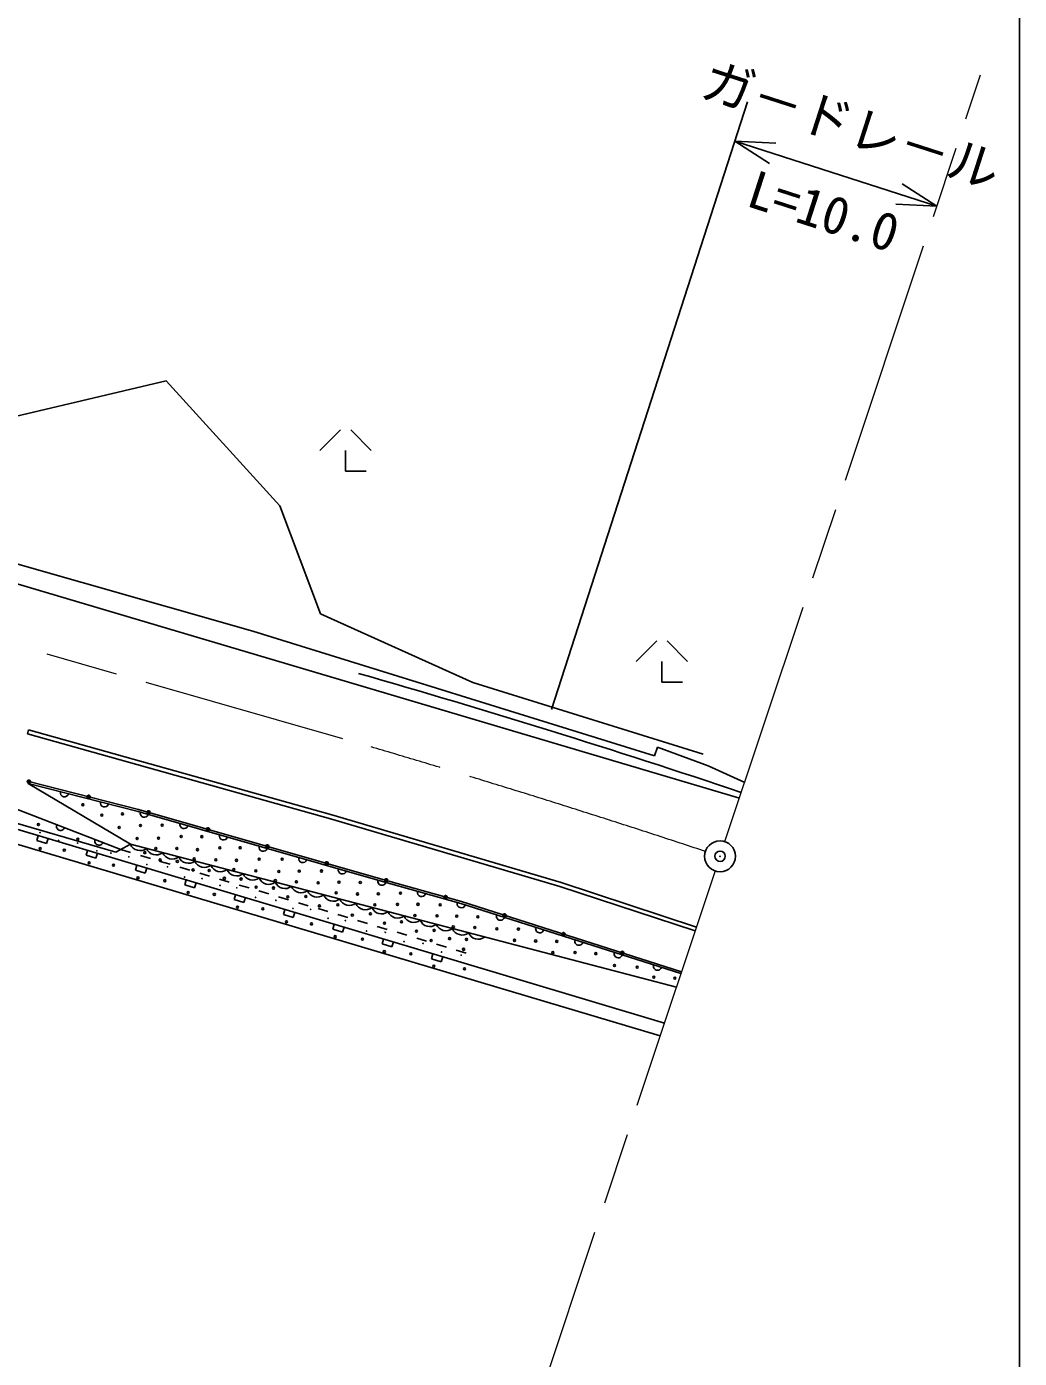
# Model space of a CAD drawing. Units: millimetres, scale not verified. Extents: x 40000 to 680000, y 20000 to 380000.
# Drawn here: x 530802 to 579000, y 242052 to 306713 of the extents above; entities that cross this region are included whole.
import ezdxf
from ezdxf.enums import TextEntityAlignment as Align

# ---------------------------------------------------------------- set-up
doc = ezdxf.new("R2010")
doc.units = ezdxf.units.MM
doc.header["$LTSCALE"] = 1000
doc.header["$PDMODE"] = 32
doc.header["$PDSIZE"] = 500
doc.linetypes.add('CHAIN', pattern=[18.5, 12, -1.5, 3.5, -1.5])
doc.layers.add('作業ﾚｲﾔ1', color=7, linetype='Continuous', lineweight=25)
doc.styles.add('@ＭＳ ゴシック', font='')
doc.styles.add('ＭＳ ゴシック', font='')
doc.styles.get('@ＭＳ ゴシック').set_extended_font_data('@MS Gothic')
doc.styles.get('ＭＳ ゴシック').set_extended_font_data('MS Gothic')

msp = doc.modelspace()

# ---------------------------------------------------------------- linework, layer by layer
at = {"layer": '作業ﾚｲﾔ1'}
for p, q in [((579000, 20000), (579000, 370000)), ((556292, 273556), (565799, 303062)), ((574994, 297999), (565185, 301159)), ((567183, 301059), (565185, 301159)), ((565185, 301159), (566865, 300074)), ((574994, 297999), (573313, 299084)), ((572996, 298098), (574994, 297999)), ((537569, 289513), (521701, 285754)), ((543089, 283438), (537569, 289513)), ((501894, 288103), (565407, 269245)), ((546035, 287129), (545035, 286129)), ((546535, 287129), (547535, 286129)), ((546285, 286129), (546285, 285129)), ((546285, 285129), (547285, 285129)), ((541778, 277354), (518693, 283952)), ((543089, 283438), (545077, 278204)), ((545077, 278204), (552466, 274874)), ((561282, 271301), (541778, 277354)), ((561394, 276890), (560394, 275890)), ((561894, 276890), (562894, 275890)), ((561644, 275890), (561644, 274890)), ((552466, 274874), (563653, 271386)), ((561644, 274890), (562644, 274890)), ((530843, 272376), (530897, 272569)), ((530843, 272376), (545558, 268256)), ((530897, 272569), (545613, 268448)), ((561438, 271734), (561282, 271301)), ((563887, 270818), (561438, 271734)), ((563887, 270818), (565664, 270016)), ((530951, 270118), (530833, 270054)), ((530944, 270122), (530834, 270062)), ((530958, 270113), (530834, 270045)), ((530935, 270126), (530835, 270071)), ((530963, 270107), (530836, 270038)), ((530925, 270129), (530838, 270082)), ((530968, 270102), (530838, 270030)), ((530972, 270095), (530841, 270024)), ((530913, 270131), (530843, 270093)), ((530976, 270089), (530845, 270017)), ((530979, 270082), (530849, 270011)), ((530895, 270130), (530853, 270107)), ((530981, 270074), (530854, 270005)), ((530983, 270067), (530860, 269999)), ((530983, 270059), (530866, 269994)), ((530983, 270050), (530873, 269990)), ((530982, 270041), (530882, 269986)), ((530884, 269959), (535838, 267016)), ((530884, 269959), (536211, 268610)), ((530979, 270030), (530892, 269983)), ((530973, 270019), (530905, 269981)), ((530963, 270004), (530923, 269983)), ((529415, 269051), (535373, 266758)), ((533852, 269386), (533742, 269325)), ((533859, 269381), (533742, 269317)), ((533866, 269376), (533742, 269309)), ((533843, 269390), (533743, 269335)), ((533871, 269371), (533744, 269301)), ((533833, 269393), (533746, 269345)), ((533876, 269365), (533746, 269294)), ((533881, 269359), (533749, 269287)), ((533821, 269394), (533751, 269356)), ((533884, 269352), (533753, 269280)), ((533887, 269345), (533757, 269274)), ((533804, 269393), (533761, 269370)), ((533889, 269338), (533762, 269268)), ((533891, 269330), (533768, 269263)), ((533891, 269322), (533774, 269258)), ((533891, 269313), (533782, 269253)), ((533890, 269304), (533790, 269249)), ((533887, 269294), (533800, 269246)), ((533882, 269282), (533813, 269245)), ((533871, 269268), (533831, 269246)), ((529016, 268402), (535138, 266628)), ((536211, 268610), (547962, 265246)), ((536756, 268634), (536646, 268574)), ((536763, 268630), (536646, 268565)), ((536770, 268625), (536646, 268557)), ((536748, 268638), (536647, 268583)), ((536776, 268619), (536648, 268549)), ((536738, 268641), (536650, 268593)), ((536780, 268613), (536650, 268542)), ((536785, 268607), (536653, 268535)), ((536725, 268643), (536655, 268605)), ((536788, 268600), (536657, 268529)), ((536791, 268593), (536661, 268522)), ((536708, 268642), (536665, 268619)), ((536793, 268586), (536666, 268517)), ((536795, 268578), (536672, 268511)), ((536796, 268570), (536678, 268506)), ((536795, 268562), (536686, 268502)), ((536794, 268552), (536694, 268498)), ((536791, 268542), (536704, 268495)), ((536786, 268531), (536717, 268493)), ((536775, 268516), (536735, 268494)), ((545613, 268448), (556753, 265152)), ((527593, 267838), (561563, 257717)), ((528945, 268162), (561766, 258326)), ((539640, 267809), (539530, 267748)), ((539648, 267804), (539530, 267740)), ((539632, 267812), (539531, 267758)), ((539654, 267799), (539531, 267732)), ((539660, 267794), (539532, 267724)), ((539622, 267816), (539534, 267768)), ((539665, 267788), (539534, 267717)), ((539669, 267781), (539537, 267710)), ((539609, 267817), (539539, 267779)), ((539672, 267775), (539541, 267703)), ((539675, 267768), (539545, 267697)), ((539592, 267816), (539550, 267793)), ((539678, 267761), (539550, 267691)), ((539679, 267753), (539556, 267686)), ((539680, 267745), (539562, 267681)), ((539680, 267736), (539570, 267676)), ((539678, 267727), (539578, 267672)), ((539675, 267717), (539589, 267669)), ((539670, 267705), (539601, 267668)), ((545558, 268256), (556693, 264961)), ((531367, 267437), (531295, 267197)), ((531295, 267197), (531774, 267054)), ((531774, 267054), (531845, 267293)), ((539659, 267691), (539619, 267669)), ((533761, 266719), (533690, 266480)), ((533690, 266480), (534168, 266336)), ((534168, 266336), (534240, 266576)), ((535138, 266628), (535838, 267016)), ((535373, 266758), (535852, 266614)), ((535838, 267016), (562348, 260071)), ((536331, 266471), (536810, 266327)), ((542524, 266983), (542414, 266923)), ((542532, 266979), (542414, 266914)), ((542538, 266974), (542415, 266906)), ((542516, 266987), (542416, 266932)), ((542544, 266968), (542416, 266898)), ((542506, 266990), (542418, 266942)), ((542549, 266962), (542419, 266891)), ((542553, 266956), (542422, 266884)), ((542494, 266992), (542424, 266954)), ((542557, 266949), (542425, 266878)), ((542560, 266942), (542429, 266871)), ((542476, 266991), (542434, 266968)), ((542562, 266935), (542434, 266866)), ((542563, 266927), (542440, 266860)), ((542564, 266919), (542447, 266855)), ((542564, 266911), (542454, 266851)), ((542562, 266901), (542463, 266847)), ((542559, 266891), (542473, 266844)), ((542554, 266880), (542485, 266842)), ((542543, 266865), (542503, 266843)), ((536156, 266001), (536084, 265762)), ((536084, 265762), (536563, 265618)), ((536563, 265618), (536635, 265858)), ((537289, 266184), (537768, 266040)), ((538247, 265897), (538726, 265753)), ((545409, 266158), (545298, 266097)), ((545416, 266153), (545298, 266089)), ((545422, 266148), (545299, 266081)), ((545400, 266161), (545300, 266107)), ((545428, 266143), (545301, 266073)), ((545390, 266165), (545303, 266117)), ((545433, 266137), (545303, 266066)), ((545437, 266130), (545306, 266059)), ((545378, 266166), (545308, 266128)), ((545441, 266124), (545309, 266052)), ((545444, 266117), (545314, 266046)), ((545360, 266165), (545318, 266142)), ((545446, 266110), (545319, 266040)), ((545447, 266102), (545324, 266035)), ((545448, 266094), (545331, 266030)), ((545448, 266085), (545338, 266025)), ((545447, 266076), (545347, 266021)), ((545444, 266066), (545357, 266018)), ((545438, 266054), (545370, 266017)), ((545427, 266040), (545388, 266018)), ((538551, 265284), (538479, 265044)), ((538958, 264901), (539030, 265140)), ((539205, 265610), (539684, 265466)), ((540163, 265322), (540642, 265179)), ((547962, 265246), (551885, 264132)), ((548293, 265333), (548183, 265272)), ((548300, 265328), (548183, 265264)), ((548307, 265323), (548183, 265256)), ((548284, 265337), (548184, 265282)), ((548312, 265318), (548185, 265248)), ((548274, 265340), (548187, 265292)), ((548317, 265312), (548187, 265241)), ((548322, 265306), (548190, 265234)), ((548262, 265341), (548192, 265303)), ((548325, 265299), (548194, 265227)), ((548328, 265292), (548198, 265221)), ((548245, 265340), (548202, 265317)), ((548330, 265285), (548203, 265215)), ((548332, 265277), (548209, 265210)), ((548333, 265269), (548215, 265205)), ((548332, 265260), (548223, 265200)), ((548331, 265251), (548231, 265196)), ((548328, 265241), (548241, 265193)), ((548323, 265229), (548254, 265192)), ((548312, 265215), (548272, 265193)), ((556753, 265152), (563323, 262996)), ((538479, 265044), (538958, 264901)), ((540946, 264566), (540874, 264326)), ((541121, 265035), (541600, 264892)), ((542079, 264748), (542557, 264605)), ((551186, 264509), (551068, 264444)), ((551179, 264513), (551069, 264453)), ((551193, 264504), (551069, 264436)), ((551170, 264517), (551070, 264462)), ((551198, 264498), (551071, 264428)), ((551160, 264520), (551073, 264472)), ((551203, 264492), (551073, 264421)), ((551208, 264486), (551076, 264414)), ((551148, 264522), (551078, 264484)), ((551211, 264479), (551080, 264408)), ((551214, 264472), (551084, 264401)), ((551131, 264521), (551088, 264498)), ((551216, 264465), (551089, 264396)), ((556693, 264961), (563260, 262806)), ((540874, 264326), (541353, 264183)), ((541353, 264183), (541425, 264422)), ((543036, 264461), (543515, 264318)), ((543340, 263848), (543269, 263609)), ((543994, 264174), (544473, 264031)), ((544952, 263887), (545431, 263743)), ((551218, 264457), (551095, 264390)), ((551218, 264449), (551101, 264385)), ((551218, 264441), (551108, 264381)), ((551217, 264431), (551117, 264377)), ((551214, 264421), (551127, 264374)), ((551208, 264410), (551140, 264372)), ((551198, 264395), (551158, 264373)), ((551885, 264132), (562568, 260732)), ((543269, 263609), (543748, 263465)), ((543748, 263465), (543819, 263705)), ((545910, 263600), (546389, 263456)), ((546868, 263313), (547347, 263169)), ((554052, 263623), (553934, 263558)), ((554045, 263627), (553935, 263567)), ((554059, 263618), (553935, 263550)), ((554036, 263631), (553936, 263576)), ((554064, 263612), (553937, 263543)), ((554026, 263634), (553939, 263586)), ((554069, 263606), (553939, 263535)), ((554073, 263600), (553942, 263528)), ((554014, 263636), (553944, 263598)), ((554077, 263594), (553946, 263522)), ((554080, 263587), (553950, 263516)), ((553996, 263635), (553954, 263612)), ((554082, 263579), (553955, 263510)), ((554084, 263572), (553960, 263504)), ((554084, 263563), (553967, 263499)), ((554084, 263555), (553974, 263495)), ((554083, 263545), (553983, 263491)), ((554080, 263535), (553993, 263488)), ((554074, 263524), (554006, 263486)), ((554064, 263509), (554024, 263488)), ((545735, 263130), (545663, 262891)), ((545663, 262891), (546142, 262747)), ((546142, 262747), (546214, 262987)), ((547826, 263026), (548305, 262882)), ((548784, 262739), (549263, 262595)), ((556903, 262717), (556793, 262657)), ((556911, 262713), (556793, 262648)), ((556917, 262708), (556794, 262640)), ((556895, 262721), (556795, 262666)), ((556923, 262702), (556795, 262633)), ((556885, 262724), (556797, 262676)), ((556928, 262696), (556798, 262625)), ((556932, 262690), (556801, 262618)), ((556873, 262726), (556803, 262688)), ((556936, 262684), (556804, 262612)), ((556939, 262677), (556809, 262606)), ((556855, 262725), (556813, 262702)), ((556941, 262669), (556813, 262600)), ((556942, 262662), (556819, 262594)), ((556943, 262653), (556826, 262589)), ((556943, 262645), (556833, 262585)), ((556941, 262635), (556842, 262581)), ((556938, 262625), (556852, 262578)), ((556933, 262614), (556864, 262576)), ((556922, 262599), (556882, 262578)), ((548130, 262413), (548058, 262173)), ((548058, 262173), (548537, 262030)), ((548537, 262030), (548609, 262269)), ((549742, 262452), (550221, 262308)), ((550700, 262165), (551179, 262021)), ((550525, 261695), (550453, 261456)), ((550453, 261456), (550932, 261312)), ((550932, 261312), (551004, 261551)), ((551658, 261877), (552137, 261734)), ((559762, 261807), (559652, 261747)), ((559770, 261803), (559652, 261738)), ((559754, 261811), (559653, 261756)), ((559776, 261798), (559653, 261730)), ((559782, 261792), (559654, 261723)), ((559744, 261814), (559656, 261766)), ((559787, 261786), (559656, 261715)), ((559791, 261780), (559659, 261708)), ((559731, 261816), (559661, 261778)), ((559794, 261774), (559663, 261702)), ((559797, 261767), (559667, 261696)), ((559714, 261815), (559672, 261792)), ((559799, 261759), (559672, 261690)), ((559801, 261752), (559678, 261684)), ((559802, 261743), (559684, 261679)), ((559801, 261735), (559692, 261675)), ((559800, 261725), (559700, 261671)), ((559797, 261715), (559710, 261668)), ((559792, 261704), (559723, 261666)), ((559781, 261689), (559741, 261668))]:
    msp.add_line(p, q, dxfattribs=at)
at = {"layer": '作業ﾚｲﾔ1', "linetype": 'CHAIN', "lineweight": 13}
for p, q in [((564705, 267141), (577120, 304376)), ((501030, 285087), (546141, 272143)), ((564231, 265718), (551816, 228483))]:
    msp.add_line(p, q, dxfattribs=at)
at = {"layer": '作業ﾚｲﾔ1'}
msp.add_lwpolyline([(530908, 270056), (536237, 268706), (547990, 265343), (551914, 264228), (562600, 260827)], dxfattribs=at)
for centre, radius in [((530908, 270056), 75), ((533817, 269320), 75), ((533535, 268934), 50), ((534448, 268423), 50), ((535453, 268486), 50), ((536721, 268568), 75), ((531372, 267971), 50), ((535298, 267827), 50), ((536325, 267923), 50), ((537382, 267946), 50), ((539605, 267742), 75), ((531456, 267578), 10), ((532356, 267198), 10), ((533292, 267266), 50), ((533279, 267069), 10), ((536165, 267291), 50), ((537206, 267306), 50), ((538308, 267392), 50), ((539304, 267382), 50), ((564468, 266430), 750), ((531462, 266804), 50), ((532632, 266730), 50), ((534206, 266694), 10), ((534891, 266583), 10), ((535761, 266404), 10), ((536541, 266608), 50), ((537073, 266807), 50), ((538099, 266813), 50), ((539093, 266752), 50), ((540183, 266842), 50), ((541170, 266847), 50), ((542489, 266917), 75), ((533833, 266109), 50), ((535019, 266004), 50), ((536637, 266032), 10), ((537281, 266250), 50), ((537641, 265917), 10), ((538119, 266183), 50), ((538881, 265767), 50), ((538935, 266299), 50), ((539668, 265741), 50), ((539986, 266259), 50), ((540859, 265786), 50), ((540990, 266234), 50), ((541930, 265727), 50), ((542096, 266293), 50), ((543209, 266287), 50), ((544039, 265711), 50), ((545116, 265715), 50), ((545373, 266091), 75), ((536208, 265386), 50), ((537512, 265247), 50), ((538468, 265418), 10), ((539318, 265348), 10), ((540401, 265360), 50), ((541211, 265327), 50), ((542877, 265245), 50), ((543048, 265694), 50), ((543898, 265188), 50), ((544961, 265145), 50), ((545968, 265170), 50), ((547003, 265161), 50), ((548258, 265267), 75), ((538649, 264670), 50), ((539916, 264580), 50), ((540194, 265014), 10), ((541007, 264903), 10), ((541941, 264933), 50), ((542786, 264890), 50), ((543479, 264457), 50), ((544357, 264481), 50), ((545831, 264660), 50), ((546863, 264600), 50), ((547878, 264610), 50), ((548950, 264641), 50), ((551143, 264447), 75), ((541039, 263956), 50), ((541918, 264431), 10), ((542271, 263876), 50), ((542903, 264296), 10), ((543734, 263898), 10), ((544591, 263852), 10), ((545015, 264019), 50), ((545915, 264075), 50), ((547707, 264071), 50), ((548803, 264095), 50), ((549802, 264096), 50), ((550884, 264073), 50), ((543418, 263245), 50), ((544631, 263145), 50), ((545439, 263423), 10), ((546276, 263306), 10), ((546614, 263575), 50), ((547491, 263638), 50), ((548176, 263181), 50), ((549002, 263246), 50), ((549655, 263550), 50), ((550728, 263543), 50), ((551682, 263519), 50), ((552710, 263486), 50), ((554009, 263561), 75), ((545781, 262526), 50), ((547305, 262799), 10), ((548210, 262739), 10), ((549726, 262790), 50), ((550584, 262833), 50), ((551518, 263004), 50), ((552558, 262968), 50), ((553629, 262909), 50), ((554676, 262897), 50), ((556868, 262651), 75), ((547104, 262407), 50), ((549128, 262290), 10), ((550049, 262199), 10), ((550439, 262337), 50), ((551338, 262432), 50), ((552018, 261913), 50), ((552159, 262396), 50), ((554490, 262350), 50), ((555517, 262317), 50), ((556537, 262299), 50), ((548168, 261800), 50), ((549455, 261691), 50), ((550951, 261780), 10), ((551905, 261629), 10), ((556351, 261752), 50), ((557428, 261756), 50), ((558437, 261704), 50), ((559727, 261741), 75), ((550573, 261094), 50), ((552060, 260965), 50), ((559344, 261130), 50), ((560448, 261049), 50), ((561251, 260558), 50), ((562276, 260513), 50)]:
    msp.add_circle(centre, radius, dxfattribs=at)
for centre, radius, start, end in [((430758, -130872), 422463, 71.4008, 74.03997), ((532641, 269514), 200, 165.78362, 345.78362), ((534580, 269023), 200, 165.78362, 345.78362), ((536516, 268522), 200, 164.02827, 344.02827), ((532450, 267883), 200, 158.94866, 338.94866), ((538439, 267972), 200, 164.02827, 344.02827), ((534317, 267165), 200, 158.94866, 338.94866), ((540362, 267422), 200, 164.02827, 344.02827), ((536307, 267211), 508, 202.65245, 307.99018), ((537089, 267006), 508, 202.65245, 307.99018), ((537871, 266802), 508, 202.65245, 307.99018), ((542285, 266871), 200, 164.02827, 344.02827), ((538652, 266597), 508, 202.65245, 307.99018), ((539434, 266392), 508, 202.65245, 307.99018), ((540216, 266187), 508, 202.65245, 307.99018), ((540998, 265983), 508, 202.65245, 307.99018), ((544208, 266321), 200, 164.02827, 344.02827), ((546130, 265771), 200, 164.02827, 344.02827), ((541779, 265778), 508, 202.65245, 307.99018), ((542561, 265573), 508, 202.65245, 307.99018), ((543343, 265368), 508, 202.65245, 307.99018), ((548053, 265221), 200, 164.08399, 344.1461), ((544125, 265163), 508, 202.65245, 307.99018), ((544906, 264959), 508, 202.65245, 307.99018), ((545688, 264754), 508, 202.65245, 307.99018), ((549977, 264674), 200, 164.14607, 344.14607), ((546470, 264549), 508, 202.65245, 307.99018), ((547251, 264344), 508, 202.65245, 307.99018), ((548033, 264140), 508, 202.65245, 307.99018), ((551901, 264127), 200, 163.99739, 342.34384), ((548815, 263935), 508, 202.65245, 307.99018), ((549597, 263730), 508, 202.65245, 307.99018), ((550378, 263525), 508, 202.65245, 307.99018), ((553807, 263521), 200, 162.34269, 342.34269), ((551160, 263321), 508, 202.65245, 307.99018), ((551942, 263116), 508, 202.65245, 307.99018), ((552724, 262911), 508, 202.65245, 307.99018), ((555712, 262914), 200, 162.34269, 342.34269), ((557618, 262307), 200, 162.34269, 342.34269), ((559524, 261701), 200, 162.34269, 342.34269), ((561430, 261094), 200, 162.34269, 342.34269)]:
    msp.add_arc(centre, radius, start, end, dxfattribs=at)
at = {"layer": '作業ﾚｲﾔ1', "linetype": 'CHAIN', "lineweight": 13}
msp.add_arc((409655, -197895), 489453, 71.64867, 73.80817, dxfattribs=at)
at = {"layer": '作業ﾚｲﾔ1'}
msp.add_point((564468, 266430), dxfattribs=at)
msp.add_point((564468, 266430), dxfattribs=at)
msp.add_point((564468, 266430), dxfattribs=at)

# ---------------------------------------------------------------- texts
at = {"layer": '作業ﾚｲﾔ1', "style": 'ＭＳ ゴシック'}
msp.add_text('ガ－ドレ－ル', height=1833, rotation=342.142, dxfattribs=at).set_placement((570396, 300531), align=Align.BOTTOM_CENTER)
at = {"layer": '作業ﾚｲﾔ1', "style": '@ＭＳ ゴシック'}
msp.add_text('L=10.0', height=1833, rotation=342.142, dxfattribs=at).set_placement((569783, 298627), align=Align.TOP_CENTER)

doc.saveas('drawing.dxf')
